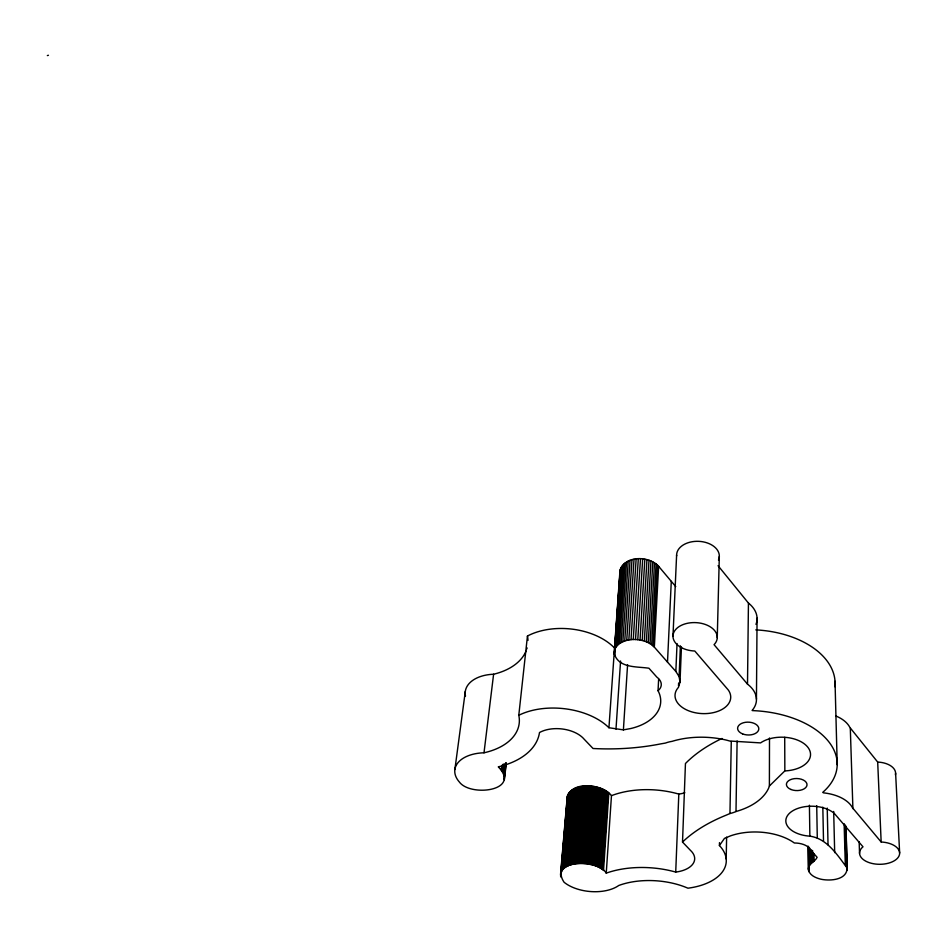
<?xml version="1.0" encoding="UTF-8"?>
<svg xmlns="http://www.w3.org/2000/svg" width="947" height="947" viewBox="0 0 947 947"><rect width="100%" height="100%" fill="white"/><g stroke="black" fill="none" stroke-linecap="round" stroke-linejoin="round"><path stroke-width="1.42" d="M845.896 826.897L847.103 867.997C847.056 880.165 829.738 881.207 820.729 879.159C815.935 877.952 810.372 875.667 808.608 870.613C806.844 864.197 815.036 862.101 817.131 857.307L810.632 849.992A16.04 8.997 1.7 0 0 794.355 842.996A47.634 26.634 2.3 0 0 730.457 835.881L724.455 838.391L719.424 845.553A54.488 30.529 3.8 0 1 687.936 888.191A58.205 31.464 4.2 0 0 618.77 885.481A33.962 18.833 5.2 0 1 564.069 882.237C548.704 858.976 598.492 859.201 606.246 873.146L606.897 872.909A70.48 38.247 4.3 0 1 675.72 872.069A26.587 14.903 3.9 0 0 690.47 850.382L682.515 842.061A164.885 89.977 1.4 0 1 726.266 815.13L729.959 813.52A25.261 14.679 2.7 0 0 735.997 811.52A65.935 38.886 2.9 0 0 768.727 787.94L769.39 785.998L769.497 737.997M756.44 699.17L757.067 618.178M847.103 867.997C837.491 855.2 827.216 838.616 809.863 836.154A26.291 15.01 1.2 0 1 789.81 812.964A26.291 15.01 1.2 0 1 834.662 813.828L863.001 846.807A20.053 11.175 0.3 0 0 871.358 863.285A20.053 11.175 0.3 0 0 899.023 855.958A20.053 11.175 0.3 0 0 881.16 842.001L852.454 807.708A36.365 20.858 1 0 0 823.57 792.864L822.718 792.379A86.923 51.623 2 0 0 827.465 740.152A86.923 51.623 2 0 0 752.77 710.617L752.072 710.475L752.593 709.871A38.354 23.699 2.3 0 0 748.615 685.036L747.503 684.148L748.438 603.073L718.063 565.702M735.997 811.52L737.109 740.945M726.195 858.976L726.621 837.148M729.959 813.52L731.273 741.537M719.424 845.553L719.483 842.641M717.258 637.686L719.318 556.386M682.515 842.061L685.45 763.519A159.664 91.61 0.9 0 1 722.005 738.471M675.72 872.069L678.81 794.083A25.747 15.164 3.6 0 0 684.799 792.769M747.503 684.148L714.062 644.67A22.16 14.205 2.5 0 0 703.076 623.753A22.16 14.205 2.5 0 0 673.376 633.543A22.16 14.205 2.5 0 0 694.79 651.015L728.302 690.02A27.877 17.259 2.6 0 1 701.763 713.576A27.877 17.259 2.6 0 1 678.443 687.368L680.005 682.089L681.449 646.884M680.005 682.089L679.117 676.632L675.85 671.447L677.046 643.558M678.502 685.9L678.632 682.965M679.117 676.632L680.396 645.818M672.974 636.159L676.608 555.108M675.85 671.447L667.505 662.119L671.281 581.34L658.627 566.306C648.908 555.629 624.961 555.179 619.965 570.615L608.933 727.734L623.398 729.877L630.939 728.492A51.469 31.843 4.6 0 0 658.047 690.718L658.639 679.023M667.505 662.119L654.341 647.132L658.627 566.306M654.341 647.132L651.678 644.694L656.058 563.856M653.11 645.878L657.431 565.039M651.678 644.694L648.293 642.634L652.803 561.796M650.068 643.605L654.507 562.778M619.965 570.615L620.025 573.503M648.293 642.634L644.362 641.036L649.003 560.222M646.387 641.77L650.956 560.944M644.362 641.036L640.042 639.994L644.836 559.192M642.232 640.444L646.955 559.63M658.047 690.718A17.377 10.843 3.8 0 0 656.804 677.069L648.932 668.227C637.213 666.404 618.947 668.393 614.366 654.022C613.277 643.191 626.796 638.953 635.52 639.521L640.48 558.754M640.042 639.994L637.793 639.687L642.67 558.896M633.259 639.521L638.302 558.754M628.832 639.971L634.028 559.239M623.398 729.877L627.589 664.616M631.022 639.675L636.135 558.919M624.724 641.012L630.063 560.316M626.725 640.421L631.992 559.701M621.102 642.587L626.559 561.926M606.246 873.146L611.466 795.669C602.517 783.157 565.702 779.997 567.774 801.221M615.988 729.143L620.581 661.006M622.842 641.735L628.24 561.062M601.191 868.73L606.589 791.207M616.923 645.807L622.522 565.205M602.02 869.299L607.382 791.775M618.119 644.635L623.682 564.01M602.801 869.891L608.14 792.379M603.523 870.494L608.838 792.982M619.516 643.558L625.032 562.92M597.439 866.694L602.955 789.159M598.433 867.156L603.926 789.632M614.603 649.749L620.273 569.194M599.404 867.665L604.849 790.129M614.366 654.022L615.088 643.771M615.29 640.847L616.012 630.595M616.213 627.672L616.935 617.42M617.243 613.029L617.965 602.789M618.178 599.853L618.888 589.614M619.101 586.678L619.823 576.439M615.159 648.375L620.806 567.809M614.745 655.454L615.053 651.062M615.775 640.811L615.976 637.887M616.698 627.636L617.006 623.244M617.728 613.005L617.929 610.069M618.651 599.83L618.853 596.894M619.575 586.655L619.776 583.731M600.315 868.186L605.737 790.662M615.929 647.061L621.563 566.472M593.082 865.085L598.729 787.549M594.219 865.44L599.83 787.904M595.32 865.83L600.907 788.295M596.397 866.245L601.949 788.709M588.324 863.995L594.124 786.472M589.543 864.209L595.308 786.697M590.739 864.469L596.468 786.945M591.922 864.765L597.616 787.229M584.619 863.534L590.537 786.034M585.862 863.652L591.733 786.14M587.093 863.806L592.94 786.294M580.89 863.415L586.927 785.939M582.133 863.415L588.123 785.927M583.376 863.463L589.33 785.963M576.072 863.759L582.251 786.318M577.256 863.617L583.399 786.164M578.451 863.51L584.559 786.057M579.671 863.439L585.743 785.974M571.609 864.67L577.93 787.277M572.686 864.386L578.96 786.981M573.787 864.138L580.038 786.732M574.912 863.936L581.138 786.507M567.703 866.103L574.131 788.768M568.626 865.7L575.018 788.354M569.573 865.321L575.954 787.963M570.579 864.978L576.924 787.608M563.252 869.109L569.798 791.858M563.856 868.541L570.39 791.278M564.53 868.008L571.041 790.733M565.241 867.499L571.739 790.2M566.01 867.002L572.485 789.691M566.839 866.541L573.29 789.218M560.506 874.85L567.289 796.344M560.588 876.224L567.466 795.669M560.731 876.922L561.109 872.554M561.098 872.175L567.703 794.995M561.405 871.536L567.999 794.332M561.784 870.897L568.366 793.693M562.21 870.281L568.792 793.065M562.707 869.689L569.265 792.45M769.39 785.998L784.85 770.894L786.779 770.799A28.315 16.88 1.3 0 0 807.329 746.627A28.315 16.88 1.3 0 0 761.897 742.034L760.607 742.898L729.758 741.016L726.538 740.14A65.935 38.886 2.9 0 0 672.039 741.359A25.794 15.412 3.3 0 0 665.445 743.064L660.805 743.869A186.464 119.89 4.9 0 1 593.035 748.497L584.169 739.216A28.114 16.892 5.7 0 0 539.494 732.528A77.488 46.959 7.7 0 1 499.022 766.668L498.264 766.845C521.643 790.828 470.552 797.161 459.39 782.044A35.749 21.023 7 0 1 484 752.794A64.432 39.182 7.8 0 0 518.79 715.281L527.455 636.017A57.507 36.258 5.5 0 1 614.544 648.032M502.952 772.054L503.78 764.785M503.402 772.811L504.384 764.099M503.768 773.581L504.751 764.88M504.076 774.362L505.225 764.193M504.278 774.67L504.609 771.769M505.26 765.969L505.591 763.069M504.313 776.86L505.627 763.531M504.289 779.026L506.077 763.081M504.36 779.748L506.314 763.033M501.259 769.828L501.756 765.472M501.886 770.55L502.549 764.75M502.455 771.296L503.271 764.04M484 752.794L493.6 674.24A62.253 39.691 7.8 0 0 526.058 651.003M454.88 769.485L465.32 691.369M611.466 795.669L612.093 795.421A68.326 39.005 4.1 0 1 678.81 794.083M47.35 55.577L48.439 55.281M635.52 639.521L637.793 639.687M748.438 603.073L749.515 603.961A37.016 23.959 1.9 0 1 755.978 624.381M671.281 581.34L675.744 586.536M835.716 715.932A35.157 21.165 0.5 0 1 849.873 727.45L877.691 762.075A19.402 11.352 -0.3 0 1 895.424 774.895M895.602 773.119L899.65 852.987M877.691 762.075L881.16 842.001M859.142 841.646L859.545 853.436M850.311 728.397L852.904 808.631M845.967 826.234L847.257 870.246M845.517 825.772L846.713 866.872M845.198 825.535L845.363 831.407M846.133 857.793L846.298 863.664M844.913 824.671L846.109 865.783M844.12 823.618L845.304 864.729M835.017 681.248L837.219 764.75M833.68 811.461L834.686 852.643M827.228 808.075L828.033 844.878M822.825 807.187L823.511 841.066M816.716 805.66L817.285 838.071M813.994 854.064L814.112 861.391M812.562 850.489L812.739 862.22M811.342 849.933L811.532 863.108M810.301 849.435L810.514 864.066M809.413 805.234L809.863 836.154M809.425 847.529L809.685 865.096M808.785 847.127L809.046 866.15M808.821 857.106L809.034 871.725M808.336 846.772L808.608 870.613M808.087 846.097L808.407 869.488M784.708 737.311L784.85 770.894M518.79 715.281A59.507 35.773 5.7 0 1 608.933 727.734M465.498 696.116A34.577 21.343 7 0 1 493.6 674.24M527.112 647.914A62.253 39.691 7.8 0 1 526.804 648.944M527.455 636.017A62.253 39.691 7.8 0 1 527.976 640.409M676.632 555.865A21.367 14.323 2.1 0 1 698.827 541.341A21.367 14.323 2.1 0 1 719.152 557.878M718.974 558.612A21.367 14.323 2.1 0 1 718.465 560.068M755.789 629.885A83.987 52.31 1.5 0 1 834.923 686.753M790.946 789.478A10.322 6.037 1.2 0 0 806.998 785.122A10.322 6.037 1.2 0 0 792.177 779.073A10.322 6.037 1.2 0 0 790.946 789.478M742.602 733.901A10.595 6.416 1.9 0 0 758.807 729.012A10.595 6.416 1.9 0 0 743.265 722.786A10.595 6.416 1.9 0 0 742.602 733.901"/></g></svg>
